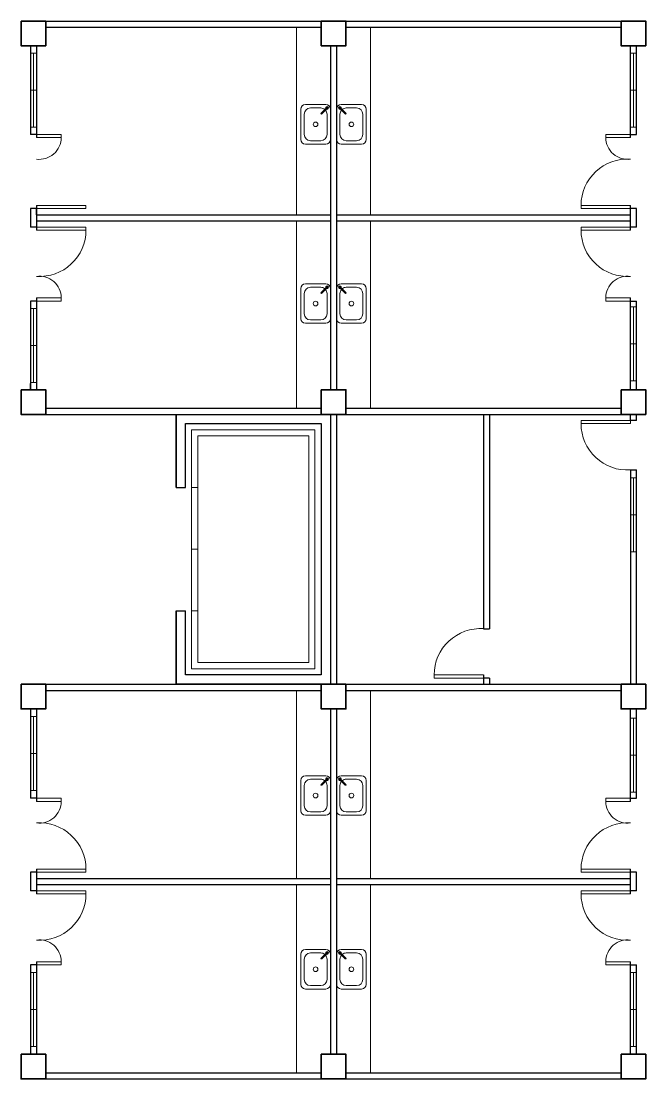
# Model space of a CAD drawing. Header units: millimetres. Extents: x 63005 to 126950, y 36019 to 74749.
# Drawn here: x 63210.56 to 63220.68, y 36328.41 to 36345.57 of the extents above; entities that cross this region are included whole.
import ezdxf

# ---------------------------------------------------------------- set-up
doc = ezdxf.new("R2010")
doc.units = ezdxf.units.MM
doc.header["$LTSCALE"] = 0.04

msp = doc.modelspace()

# ---------------------------------------------------------------- linework, layer by layer
at = {"color": 8, "lineweight": 25}
for p, q in [((63210.955, 36345.565), (63215.418, 36345.565)), ((63210.955, 36345.465), (63215.418, 36345.465)), ((63215.818, 36345.565), (63220.28, 36345.565)), ((63215.818, 36345.465), (63220.28, 36345.465)), ((63210.705, 36345.165), (63210.705, 36343.727)), ((63210.805, 36345.165), (63210.805, 36343.677)), ((63215.568, 36345.165), (63215.568, 36339.588)), ((63215.668, 36345.165), (63215.668, 36339.588)), ((63220.43, 36343.677), (63220.43, 36345.165)), ((63220.53, 36343.727), (63220.53, 36345.165)), ((63210.805, 36343.727), (63210.705, 36343.727)), ((63220.43, 36343.727), (63220.53, 36343.727)), ((63210.805, 36342.577), (63210.805, 36342.177)), ((63220.43, 36342.177), (63220.43, 36342.577)), ((63210.705, 36342.527), (63210.705, 36342.227)), ((63210.805, 36342.527), (63210.705, 36342.527)), ((63210.805, 36342.427), (63210.805, 36342.527)), ((63210.805, 36342.427), (63215.568, 36342.427)), ((63215.668, 36342.427), (63220.43, 36342.427)), ((63220.53, 36342.527), (63220.43, 36342.527)), ((63220.53, 36342.227), (63220.53, 36342.527)), ((63210.805, 36342.227), (63210.705, 36342.227)), ((63210.805, 36342.327), (63215.568, 36342.327)), ((63210.805, 36342.327), (63210.805, 36342.227)), ((63215.668, 36342.327), (63220.43, 36342.327)), ((63220.53, 36342.227), (63220.43, 36342.227)), ((63210.705, 36341.027), (63210.705, 36339.588)), ((63210.805, 36341.027), (63210.705, 36341.027)), ((63210.805, 36341.077), (63210.805, 36339.588)), ((63220.43, 36339.588), (63220.43, 36341.077)), ((63220.43, 36341.027), (63220.53, 36341.027)), ((63220.53, 36339.588), (63220.53, 36341.027)), ((63210.705, 36339.588), (63210.705, 36339.688)), ((63210.955, 36339.288), (63215.418, 36339.288)), ((63215.818, 36339.288), (63220.28, 36339.288)), ((63210.955, 36339.188), (63220.28, 36339.188)), ((63213.068, 36339.188), (63213.068, 36338.001)), ((63215.568, 36339.188), (63215.568, 36334.813)), ((63215.668, 36339.188), (63215.668, 36334.813)), ((63215.818, 36339.188), (63220.28, 36339.188)), ((63218.049, 36339.188), (63218.049, 36335.713)), ((63218.149, 36339.188), (63218.149, 36335.713)), ((63220.43, 36339.088), (63220.43, 36339.188)), ((63220.53, 36339.088), (63220.53, 36339.188)), ((63220.53, 36339.088), (63220.43, 36339.088)), ((63220.43, 36338.288), (63220.43, 36334.813)), ((63220.43, 36338.288), (63220.53, 36338.288)), ((63220.53, 36334.813), (63220.53, 36338.288)), ((63213.068, 36338.001), (63213.218, 36338.001)), ((63213.068, 36336.001), (63213.068, 36334.813)), ((63213.068, 36336.001), (63213.218, 36336.001)), ((63218.049, 36335.713), (63218.149, 36335.713)), ((63218.049, 36334.963), (63218.049, 36334.813)), ((63218.149, 36334.913), (63218.049, 36334.913)), ((63218.149, 36334.913), (63218.149, 36334.813)), ((63210.955, 36334.813), (63220.28, 36334.813)), ((63210.955, 36334.713), (63215.418, 36334.713)), ((63215.818, 36334.713), (63220.28, 36334.713)), ((63210.705, 36334.413), (63210.705, 36332.963)), ((63210.805, 36334.413), (63210.805, 36332.913)), ((63215.568, 36334.413), (63215.568, 36328.813)), ((63215.668, 36334.413), (63215.668, 36328.813)), ((63220.43, 36332.913), (63220.43, 36334.413)), ((63220.53, 36332.963), (63220.53, 36334.413)), ((63210.805, 36332.963), (63210.705, 36332.963)), ((63220.43, 36332.963), (63220.53, 36332.963)), ((63210.705, 36331.763), (63210.705, 36331.463)), ((63210.805, 36331.763), (63210.705, 36331.763)), ((63210.805, 36331.813), (63210.805, 36331.413)), ((63220.43, 36331.413), (63220.43, 36331.813)), ((63220.53, 36331.763), (63220.43, 36331.763)), ((63220.53, 36331.463), (63220.53, 36331.763)), ((63210.805, 36331.663), (63215.568, 36331.663)), ((63210.805, 36331.563), (63215.568, 36331.563)), ((63215.668, 36331.663), (63220.43, 36331.663)), ((63215.668, 36331.563), (63220.43, 36331.563)), ((63210.805, 36331.463), (63210.705, 36331.463)), ((63220.53, 36331.463), (63220.43, 36331.463)), ((63210.705, 36330.263), (63210.705, 36328.813)), ((63210.805, 36330.263), (63210.705, 36330.263)), ((63210.805, 36330.313), (63210.805, 36328.813)), ((63220.43, 36328.813), (63220.43, 36330.313)), ((63220.43, 36330.263), (63220.53, 36330.263)), ((63220.53, 36328.813), (63220.53, 36330.263)), ((63210.955, 36328.513), (63215.418, 36328.513)), ((63215.818, 36328.513), (63220.28, 36328.513)), ((63210.955, 36328.413), (63215.418, 36328.413)), ((63215.818, 36328.413), (63220.28, 36328.413))]:
    msp.add_line(p, q, dxfattribs=at)
at = {"color": 8, "lineweight": 9}
for p, q in [((63215.018, 36342.427), (63215.018, 36345.465)), ((63216.218, 36342.427), (63216.218, 36345.465)), ((63215.018, 36339.288), (63215.018, 36342.327)), ((63216.218, 36339.288), (63216.218, 36342.327)), ((63213.318, 36338.001), (63213.418, 36338.001)), ((63213.318, 36338.001), (63213.318, 36336.001)), ((63213.418, 36338.001), (63213.418, 36336.001)), ((63213.418, 36337.001), (63213.318, 36337.001)), ((63213.318, 36336.001), (63213.418, 36336.001)), ((63215.018, 36331.663), (63215.018, 36334.713)), ((63216.218, 36331.663), (63216.218, 36334.713)), ((63215.018, 36328.513), (63215.018, 36331.563)), ((63216.218, 36328.513), (63216.218, 36331.563))]:
    msp.add_line(p, q, dxfattribs=at)
at = {"color": 8, "linetype": 'ByBlock', "lineweight": 9}
for p, q in [((63210.805, 36345.046), (63210.705, 36345.046)), ((63210.705, 36345.046), (63210.705, 36343.846)), ((63210.755, 36345.046), (63210.755, 36343.846)), ((63210.805, 36344.446), (63210.805, 36345.046)), ((63220.53, 36345.046), (63220.43, 36345.046)), ((63220.43, 36345.046), (63220.43, 36343.846)), ((63220.48, 36345.046), (63220.48, 36343.846)), ((63220.53, 36344.446), (63220.53, 36345.046)), ((63210.705, 36344.446), (63210.805, 36344.446)), ((63220.43, 36344.446), (63220.53, 36344.446)), ((63210.705, 36343.846), (63210.805, 36343.846)), ((63220.43, 36343.846), (63220.53, 36343.846)), ((63210.805, 36340.907), (63210.705, 36340.907)), ((63210.705, 36340.907), (63210.705, 36339.707)), ((63210.755, 36340.907), (63210.755, 36339.707)), ((63210.805, 36340.307), (63210.805, 36340.907)), ((63220.53, 36340.932), (63220.43, 36340.932)), ((63220.43, 36340.932), (63220.43, 36339.732)), ((63220.48, 36340.932), (63220.48, 36339.732)), ((63220.53, 36340.332), (63220.53, 36340.932)), ((63220.43, 36340.332), (63220.53, 36340.332)), ((63210.705, 36340.307), (63210.805, 36340.307)), ((63210.705, 36339.707), (63210.805, 36339.707)), ((63220.43, 36339.732), (63220.53, 36339.732)), ((63220.53, 36338.161), (63220.43, 36338.161)), ((63220.43, 36338.161), (63220.43, 36336.961)), ((63220.48, 36338.161), (63220.48, 36336.961)), ((63220.53, 36337.561), (63220.53, 36338.161)), ((63220.43, 36337.561), (63220.53, 36337.561)), ((63220.43, 36336.961), (63220.53, 36336.961)), ((63210.805, 36334.288), (63210.705, 36334.288)), ((63210.705, 36334.288), (63210.705, 36333.088)), ((63210.755, 36334.288), (63210.755, 36333.088)), ((63210.805, 36333.688), (63210.805, 36334.288)), ((63220.53, 36334.263), (63220.43, 36334.263)), ((63220.43, 36334.263), (63220.43, 36333.063)), ((63220.48, 36334.263), (63220.48, 36333.063)), ((63220.53, 36333.663), (63220.53, 36334.263)), ((63210.705, 36333.688), (63210.805, 36333.688)), ((63220.43, 36333.663), (63220.53, 36333.663)), ((63210.705, 36333.088), (63210.805, 36333.088)), ((63220.43, 36333.063), (63220.53, 36333.063)), ((63210.805, 36330.138), (63210.705, 36330.138)), ((63210.705, 36330.138), (63210.705, 36328.938)), ((63210.755, 36330.138), (63210.755, 36328.938)), ((63210.805, 36329.538), (63210.805, 36330.138)), ((63220.53, 36330.138), (63220.43, 36330.138)), ((63220.43, 36330.138), (63220.43, 36328.938)), ((63220.48, 36330.138), (63220.48, 36328.938)), ((63220.53, 36329.538), (63220.53, 36330.138)), ((63210.705, 36329.538), (63210.805, 36329.538)), ((63220.43, 36329.538), (63220.53, 36329.538)), ((63210.705, 36328.938), (63210.805, 36328.938)), ((63220.43, 36328.938), (63220.53, 36328.938))]:
    msp.add_line(p, q, dxfattribs=at)
at = {"color": 8, "lineweight": 9, "ltscale": 0.4}
for p, q in [((63215.088, 36344.137), (63215.088, 36343.647)), ((63215.493, 36344.212), (63215.163, 36344.212)), ((63215.413, 36344.157), (63215.243, 36344.157)), ((63215.509, 36344.165), (63215.417, 36344.074)), ((63215.521, 36344.152), (63215.43, 36344.061)), ((63215.568, 36343.647), (63215.568, 36344.137)), ((63215.668, 36343.647), (63215.668, 36344.137)), ((63215.715, 36344.152), (63215.806, 36344.061)), ((63215.727, 36344.165), (63215.818, 36344.074)), ((63215.743, 36344.212), (63216.073, 36344.212)), ((63215.823, 36344.157), (63215.993, 36344.157)), ((63216.148, 36344.137), (63216.148, 36343.647)), ((63215.143, 36344.057), (63215.143, 36343.727)), ((63215.513, 36343.727), (63215.513, 36344.057)), ((63215.723, 36343.727), (63215.723, 36344.057)), ((63216.093, 36344.057), (63216.093, 36343.727)), ((63215.163, 36343.572), (63215.493, 36343.572)), ((63215.243, 36343.627), (63215.413, 36343.627)), ((63216.073, 36343.572), (63215.743, 36343.572)), ((63215.993, 36343.627), (63215.823, 36343.627)), ((63215.088, 36341.23), (63215.088, 36340.74)), ((63215.493, 36341.305), (63215.163, 36341.305)), ((63215.413, 36341.25), (63215.243, 36341.25)), ((63215.509, 36341.258), (63215.417, 36341.167)), ((63215.521, 36341.245), (63215.43, 36341.154)), ((63215.568, 36340.74), (63215.568, 36341.23)), ((63215.668, 36340.74), (63215.668, 36341.23)), ((63215.715, 36341.245), (63215.806, 36341.154)), ((63215.727, 36341.258), (63215.818, 36341.167)), ((63215.743, 36341.305), (63216.073, 36341.305)), ((63215.823, 36341.25), (63215.993, 36341.25)), ((63216.148, 36341.23), (63216.148, 36340.74)), ((63215.143, 36341.15), (63215.143, 36340.82)), ((63215.513, 36340.82), (63215.513, 36341.15)), ((63215.723, 36340.82), (63215.723, 36341.15)), ((63216.093, 36341.15), (63216.093, 36340.82)), ((63215.163, 36340.665), (63215.493, 36340.665)), ((63215.243, 36340.72), (63215.413, 36340.72)), ((63216.073, 36340.665), (63215.743, 36340.665)), ((63215.993, 36340.72), (63215.823, 36340.72)), ((63215.493, 36333.327), (63215.163, 36333.327)), ((63215.509, 36333.28), (63215.417, 36333.189)), ((63215.727, 36333.28), (63215.818, 36333.189)), ((63215.743, 36333.327), (63216.073, 36333.327)), ((63215.088, 36333.252), (63215.088, 36332.762)), ((63215.143, 36333.172), (63215.143, 36332.842)), ((63215.413, 36333.272), (63215.243, 36333.272)), ((63215.521, 36333.268), (63215.43, 36333.176)), ((63215.513, 36332.842), (63215.513, 36333.172)), ((63215.568, 36332.762), (63215.568, 36333.252)), ((63215.668, 36332.762), (63215.668, 36333.252)), ((63215.715, 36333.268), (63215.806, 36333.176)), ((63215.723, 36332.842), (63215.723, 36333.172)), ((63215.823, 36333.272), (63215.993, 36333.272)), ((63216.093, 36333.172), (63216.093, 36332.842)), ((63216.148, 36333.252), (63216.148, 36332.762)), ((63215.163, 36332.687), (63215.493, 36332.687)), ((63215.243, 36332.742), (63215.413, 36332.742)), ((63216.073, 36332.687), (63215.743, 36332.687)), ((63215.993, 36332.742), (63215.823, 36332.742)), ((63215.088, 36330.435), (63215.088, 36329.945)), ((63215.493, 36330.51), (63215.163, 36330.51)), ((63215.413, 36330.455), (63215.243, 36330.455)), ((63215.509, 36330.463), (63215.417, 36330.372)), ((63215.521, 36330.451), (63215.43, 36330.36)), ((63215.568, 36329.945), (63215.568, 36330.435)), ((63215.668, 36329.945), (63215.668, 36330.435)), ((63215.715, 36330.451), (63215.806, 36330.36)), ((63215.727, 36330.463), (63215.818, 36330.372)), ((63215.743, 36330.51), (63216.073, 36330.51)), ((63215.823, 36330.455), (63215.993, 36330.455)), ((63216.148, 36330.435), (63216.148, 36329.945)), ((63215.143, 36330.355), (63215.143, 36330.025)), ((63215.513, 36330.025), (63215.513, 36330.355)), ((63215.723, 36330.025), (63215.723, 36330.355)), ((63216.093, 36330.355), (63216.093, 36330.025)), ((63215.163, 36329.87), (63215.493, 36329.87)), ((63215.243, 36329.925), (63215.413, 36329.925)), ((63216.073, 36329.87), (63215.743, 36329.87)), ((63215.993, 36329.925), (63215.823, 36329.925))]:
    msp.add_line(p, q, dxfattribs=at)
at = {"color": 8, "lineweight": 35}
for points in [[(63210.555, 36345.565), (63210.955, 36345.565), (63210.955, 36345.165), (63210.555, 36345.165)], [(63215.418, 36345.565), (63215.818, 36345.565), (63215.818, 36345.165), (63215.418, 36345.165)], [(63220.28, 36345.565), (63220.68, 36345.565), (63220.68, 36345.165), (63220.28, 36345.165)], [(63210.555, 36339.588), (63210.955, 36339.588), (63210.955, 36339.188), (63210.555, 36339.188)], [(63215.418, 36339.588), (63215.818, 36339.588), (63215.818, 36339.188), (63215.418, 36339.188)], [(63220.28, 36339.588), (63220.68, 36339.588), (63220.68, 36339.188), (63220.28, 36339.188)], [(63210.555, 36334.813), (63210.955, 36334.813), (63210.955, 36334.413), (63210.555, 36334.413)], [(63215.418, 36334.813), (63215.818, 36334.813), (63215.818, 36334.413), (63215.418, 36334.413)], [(63220.28, 36334.813), (63220.68, 36334.813), (63220.68, 36334.413), (63220.28, 36334.413)], [(63210.555, 36328.813), (63210.955, 36328.813), (63210.955, 36328.413), (63210.555, 36328.413)], [(63215.418, 36328.813), (63215.818, 36328.813), (63215.818, 36328.413), (63215.418, 36328.413)], [(63220.28, 36328.813), (63220.68, 36328.813), (63220.68, 36328.413), (63220.28, 36328.413)]]:
    msp.add_lwpolyline(points, close=True, dxfattribs=at)
at = {"color": 8, "lineweight": 9}
for points in [[(63210.705, 36345.046), (63210.805, 36345.046), (63210.805, 36343.846), (63210.705, 36343.846)], [(63220.43, 36345.046), (63220.53, 36345.046), (63220.53, 36343.846), (63220.43, 36343.846)], [(63210.705, 36340.907), (63210.805, 36340.907), (63210.805, 36339.707), (63210.705, 36339.707)], [(63220.43, 36340.932), (63220.53, 36340.932), (63220.53, 36339.732), (63220.43, 36339.732)], [(63220.43, 36338.161), (63220.53, 36338.161), (63220.53, 36336.961), (63220.43, 36336.961)], [(63210.705, 36334.288), (63210.805, 36334.288), (63210.805, 36333.088), (63210.705, 36333.088)], [(63220.43, 36334.263), (63220.53, 36334.263), (63220.53, 36333.063), (63220.43, 36333.063)], [(63210.705, 36330.138), (63210.805, 36330.138), (63210.805, 36328.938), (63210.705, 36328.938)], [(63220.43, 36330.138), (63220.53, 36330.138), (63220.53, 36328.938), (63220.43, 36328.938)]]:
    msp.add_lwpolyline(points, close=True, dxfattribs=at)
at = {"color": 8, "lineweight": 13, "ltscale": 0.03}
for points in [[(63210.805, 36343.727), (63210.805, 36343.677), (63211.205, 36343.677), (63211.205, 36343.727)], [(63220.43, 36343.727), (63220.43, 36343.677), (63220.03, 36343.677), (63220.03, 36343.727)], [(63210.805, 36342.577), (63210.805, 36342.527), (63211.605, 36342.527), (63211.605, 36342.577)], [(63220.43, 36342.577), (63220.43, 36342.527), (63219.63, 36342.527), (63219.63, 36342.577)], [(63210.805, 36342.177), (63210.805, 36342.227), (63211.605, 36342.227), (63211.605, 36342.177)], [(63220.43, 36342.177), (63220.43, 36342.227), (63219.63, 36342.227), (63219.63, 36342.177)], [(63210.805, 36341.027), (63210.805, 36341.077), (63211.205, 36341.077), (63211.205, 36341.027)], [(63220.43, 36341.027), (63220.43, 36341.077), (63220.03, 36341.077), (63220.03, 36341.027)], [(63220.43, 36339.088), (63220.43, 36339.038), (63219.63, 36339.038), (63219.63, 36339.088)], [(63218.049, 36334.913), (63218.049, 36334.963), (63217.249, 36334.963), (63217.249, 36334.913)], [(63210.805, 36332.963), (63210.805, 36332.913), (63211.205, 36332.913), (63211.205, 36332.963)], [(63220.43, 36332.963), (63220.43, 36332.913), (63220.03, 36332.913), (63220.03, 36332.963)], [(63210.805, 36331.813), (63210.805, 36331.763), (63211.605, 36331.763), (63211.605, 36331.813)], [(63220.43, 36331.813), (63220.43, 36331.763), (63219.63, 36331.763), (63219.63, 36331.813)], [(63210.805, 36331.413), (63210.805, 36331.463), (63211.605, 36331.463), (63211.605, 36331.413)], [(63220.43, 36331.413), (63220.43, 36331.463), (63219.63, 36331.463), (63219.63, 36331.413)], [(63210.805, 36330.263), (63210.805, 36330.313), (63211.205, 36330.313), (63211.205, 36330.263)], [(63220.43, 36330.263), (63220.43, 36330.313), (63220.03, 36330.313), (63220.03, 36330.263)]]:
    msp.add_lwpolyline(points, close=True, dxfattribs=at)
at = {"color": 8, "lineweight": 25}
for points in [[(63213.068, 36338.001), (63213.068, 36339.188), (63215.568, 36339.188), (63215.568, 36334.813), (63213.068, 36334.813), (63213.068, 36336.001)], [(63213.218, 36338.001), (63213.218, 36339.038), (63215.418, 36339.038), (63215.418, 36334.963), (63213.218, 36334.963), (63213.218, 36336.001)]]:
    msp.add_lwpolyline(points, dxfattribs=at)
at = {"color": 8, "lineweight": 9}
for points in [[(63213.318, 36338.001), (63213.318, 36338.938), (63215.318, 36338.938), (63215.318, 36335.063), (63213.318, 36335.063), (63213.318, 36336.001)], [(63213.418, 36338.001), (63213.418, 36338.838), (63215.218, 36338.838), (63215.218, 36335.163), (63213.418, 36335.163), (63213.418, 36336.001)]]:
    msp.add_lwpolyline(points, dxfattribs=at)
at = {"color": 8, "lineweight": 9, "ltscale": 0.4}
for centre in [(63215.328, 36343.892), (63215.908, 36343.892), (63215.328, 36340.985), (63215.908, 36340.985), (63215.328, 36333.007), (63215.908, 36333.007), (63215.328, 36330.19), (63215.908, 36330.19)]:
    msp.add_circle(centre, 0.0375, dxfattribs=at)
for centre, radius, start, end in [((63215.163, 36344.137), 0.075, 90, 180), ((63215.243, 36344.057), 0.1, 90, 180), ((63215.413, 36344.057), 0.1, 50.0132, 90), ((63215.413, 36344.057), 0.1, 0, 39.9868), ((63215.493, 36344.137), 0.075, 0, 90), ((63215.515, 36344.159), 0.0217, 248.7565, 201.2435), ((63215.515, 36344.159), 0.0145, 262.0499, 187.9501), ((63215.515, 36344.159), 0.00874, 315, 135), ((63215.743, 36344.137), 0.075, 90, 180), ((63215.721, 36344.159), 0.0217, 338.7565, 291.2435), ((63215.721, 36344.159), 0.0145, 352.0499, 277.9501), ((63215.721, 36344.159), 0.00874, 45, 225), ((63215.823, 36344.057), 0.1, 140.0132, 180), ((63215.823, 36344.057), 0.1, 90, 129.9868), ((63215.993, 36344.057), 0.1, 0, 90), ((63216.073, 36344.137), 0.075, 0, 90), ((63215.424, 36344.067), 0.00874, 135, 315), ((63215.812, 36344.067), 0.00874, 225, 45), ((63215.163, 36343.647), 0.075, 180, 270), ((63215.243, 36343.727), 0.1, 180, 270), ((63215.413, 36343.727), 0.1, 270, 0), ((63215.493, 36343.647), 0.075, 270, 0), ((63215.743, 36343.647), 0.075, 180, 270), ((63215.823, 36343.727), 0.1, 180, 270), ((63215.993, 36343.727), 0.1, 270, 0), ((63216.073, 36343.647), 0.075, 270, 0), ((63215.163, 36341.23), 0.075, 90, 180), ((63215.243, 36341.15), 0.1, 90, 180), ((63215.413, 36341.15), 0.1, 50.0132, 90), ((63215.413, 36341.15), 0.1, 0, 39.9868), ((63215.493, 36341.23), 0.075, 0, 90), ((63215.515, 36341.252), 0.0217, 248.7565, 201.2435), ((63215.515, 36341.252), 0.0145, 262.0499, 187.9501), ((63215.515, 36341.252), 0.00874, 315, 135), ((63215.743, 36341.23), 0.075, 90, 180), ((63215.721, 36341.252), 0.0217, 338.7565, 291.2435), ((63215.721, 36341.252), 0.0145, 352.0499, 277.9501), ((63215.721, 36341.252), 0.00874, 45, 225), ((63215.823, 36341.15), 0.1, 140.0132, 180), ((63215.823, 36341.15), 0.1, 90, 129.9868), ((63215.993, 36341.15), 0.1, 0, 90), ((63216.073, 36341.23), 0.075, 0, 90), ((63215.424, 36341.16), 0.00874, 135, 315), ((63215.812, 36341.16), 0.00874, 225, 45), ((63215.163, 36340.74), 0.075, 180, 270), ((63215.243, 36340.82), 0.1, 180, 270), ((63215.413, 36340.82), 0.1, 270, 0), ((63215.493, 36340.74), 0.075, 270, 0), ((63215.743, 36340.74), 0.075, 180, 270), ((63215.823, 36340.82), 0.1, 180, 270), ((63215.993, 36340.82), 0.1, 270, 0), ((63216.073, 36340.74), 0.075, 270, 0), ((63215.163, 36333.252), 0.075, 90, 180), ((63215.493, 36333.252), 0.075, 0, 90), ((63215.515, 36333.274), 0.0217, 248.7565, 201.2435), ((63215.515, 36333.274), 0.0145, 262.0499, 187.9501), ((63215.515, 36333.274), 0.00874, 315, 135), ((63215.743, 36333.252), 0.075, 90, 180), ((63215.721, 36333.274), 0.0217, 338.7565, 291.2435), ((63215.721, 36333.274), 0.0145, 352.0499, 277.9501), ((63215.721, 36333.274), 0.00874, 45, 225), ((63216.073, 36333.252), 0.075, 0, 90), ((63215.243, 36333.172), 0.1, 90, 180), ((63215.413, 36333.172), 0.1, 50.0132, 90), ((63215.424, 36333.183), 0.00874, 135, 315), ((63215.413, 36333.172), 0.1, 0, 39.9868), ((63215.823, 36333.172), 0.1, 140.0132, 180), ((63215.823, 36333.172), 0.1, 90, 129.9868), ((63215.812, 36333.183), 0.00874, 225, 45), ((63215.993, 36333.172), 0.1, 0, 90), ((63215.243, 36332.842), 0.1, 180, 270), ((63215.413, 36332.842), 0.1, 270, 0), ((63215.823, 36332.842), 0.1, 180, 270), ((63215.993, 36332.842), 0.1, 270, 0), ((63215.163, 36332.762), 0.075, 180, 270), ((63215.493, 36332.762), 0.075, 270, 0), ((63215.743, 36332.762), 0.075, 180, 270), ((63216.073, 36332.762), 0.075, 270, 0), ((63215.163, 36330.435), 0.075, 90, 180), ((63215.243, 36330.355), 0.1, 90, 180), ((63215.413, 36330.355), 0.1, 50.0132, 90), ((63215.424, 36330.366), 0.00874, 135, 315), ((63215.413, 36330.355), 0.1, 0, 39.9868), ((63215.493, 36330.435), 0.075, 0, 90), ((63215.515, 36330.457), 0.0217, 248.7565, 201.2435), ((63215.515, 36330.457), 0.0145, 262.0499, 187.9501), ((63215.515, 36330.457), 0.00874, 315, 135), ((63215.743, 36330.435), 0.075, 90, 180), ((63215.721, 36330.457), 0.0217, 338.7565, 291.2435), ((63215.721, 36330.457), 0.0145, 352.0499, 277.9501), ((63215.721, 36330.457), 0.00874, 45, 225), ((63215.823, 36330.355), 0.1, 140.0132, 180), ((63215.823, 36330.355), 0.1, 90, 129.9868), ((63215.812, 36330.366), 0.00874, 225, 45), ((63215.993, 36330.355), 0.1, 0, 90), ((63216.073, 36330.435), 0.075, 0, 90), ((63215.243, 36330.025), 0.1, 180, 270), ((63215.413, 36330.025), 0.1, 270, 0), ((63215.823, 36330.025), 0.1, 180, 270), ((63215.993, 36330.025), 0.1, 270, 0), ((63215.163, 36329.945), 0.075, 180, 270), ((63215.493, 36329.945), 0.075, 270, 0), ((63215.743, 36329.945), 0.075, 180, 270), ((63216.073, 36329.945), 0.075, 270, 0)]:
    msp.add_arc(centre, radius, start, end, dxfattribs=at)
at = {"color": 8, "lineweight": 13, "ltscale": 0.03}
for centre, radius, start, end in [((63210.852, 36343.677), 0.353, 262.3719, 0), ((63220.384, 36343.677), 0.353, 180, 277.6281), ((63220.382, 36342.577), 0.752, 86.3048, 180), ((63210.854, 36342.177), 0.752, 266.3048, 0), ((63220.382, 36342.177), 0.752, 180, 273.6952), ((63210.852, 36341.077), 0.353, 0, 97.6281), ((63220.384, 36341.077), 0.353, 82.3719, 180), ((63220.382, 36339.038), 0.752, 180, 273.6952), ((63218.001, 36334.963), 0.752, 86.3048, 180), ((63210.852, 36332.913), 0.353, 262.3719, 0), ((63220.384, 36332.913), 0.353, 180, 277.6281), ((63210.854, 36331.813), 0.752, 0, 93.6952), ((63220.382, 36331.813), 0.752, 86.3048, 180), ((63210.854, 36331.413), 0.752, 266.3048, 0), ((63220.382, 36331.413), 0.752, 180, 273.6952), ((63210.852, 36330.313), 0.353, 0, 97.6281), ((63220.384, 36330.313), 0.353, 82.3719, 180)]:
    msp.add_arc(centre, radius, start, end, dxfattribs=at)

doc.saveas('drawing.dxf')
